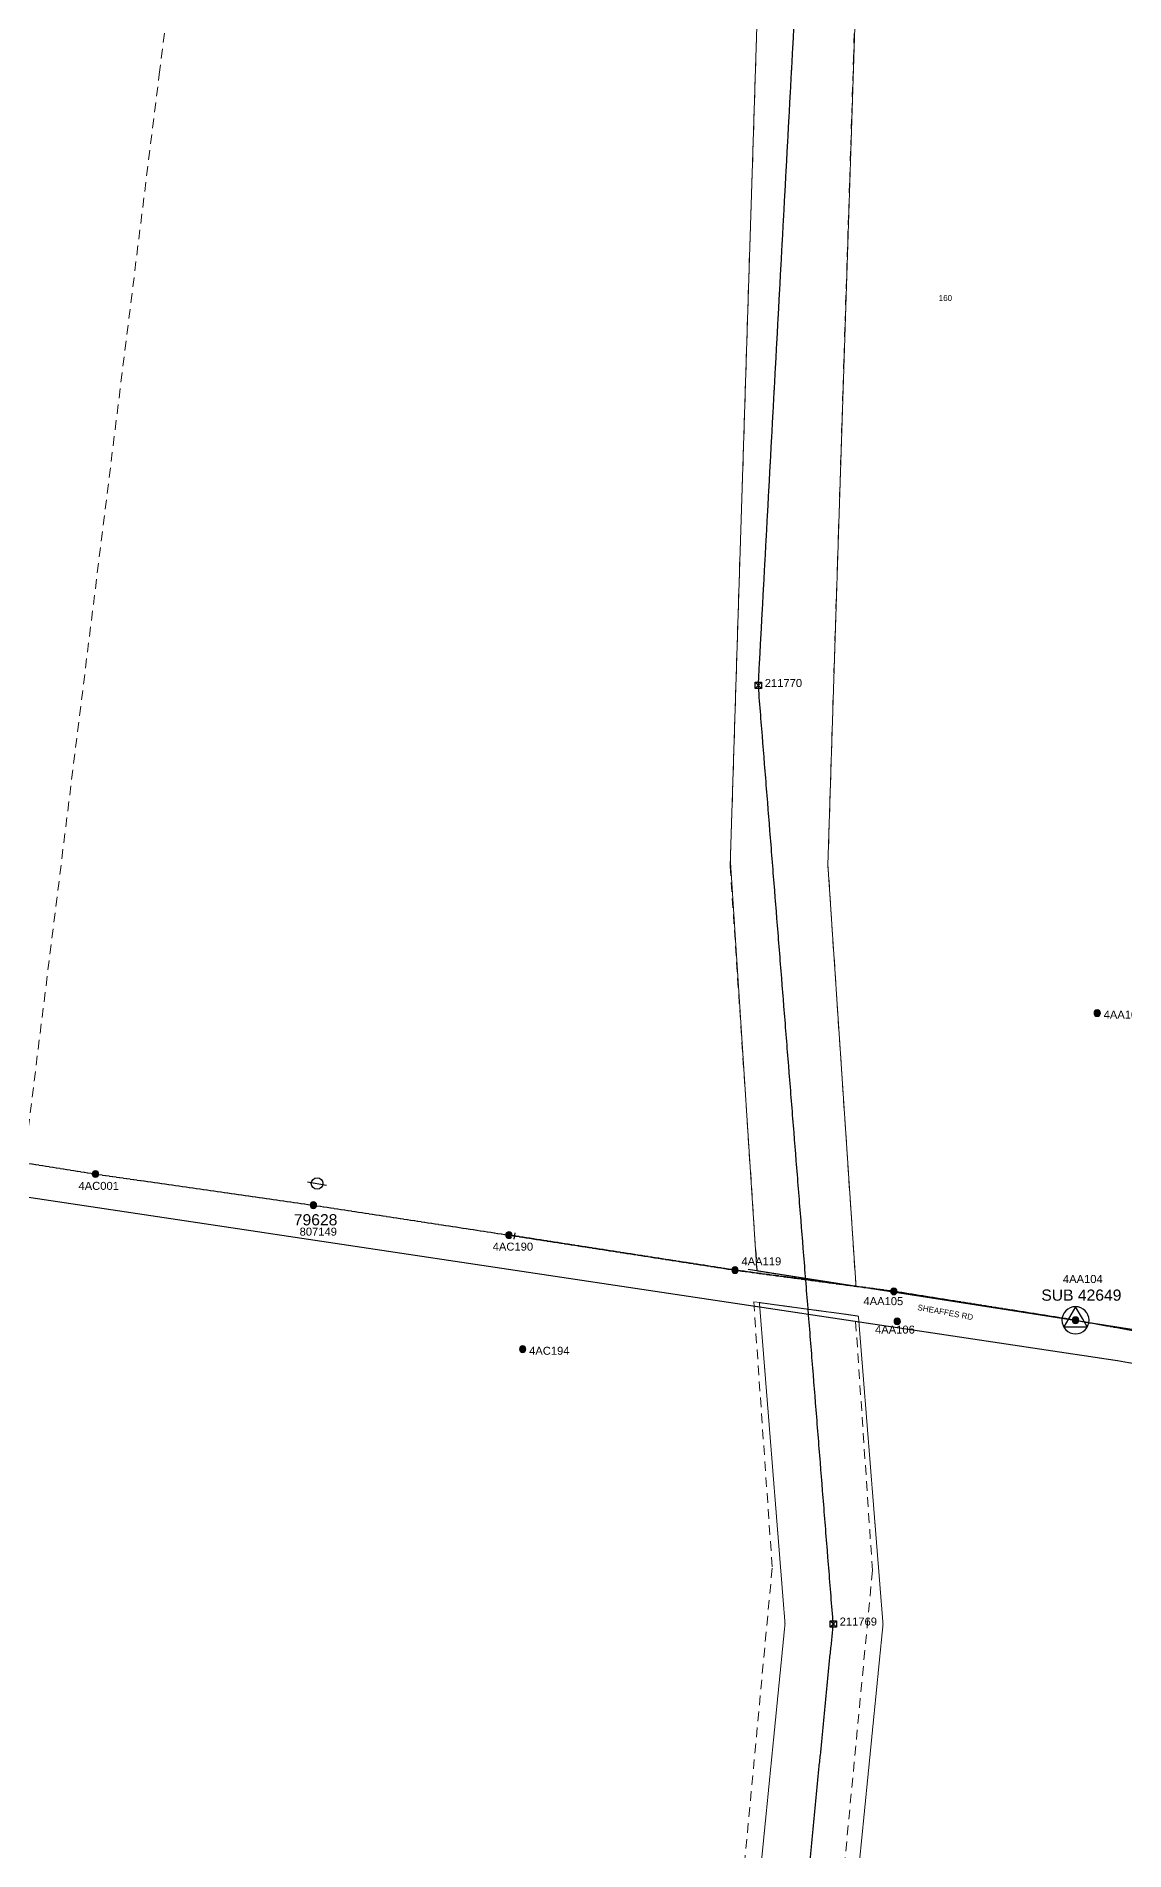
# Model space of a CAD drawing. Header units: metres. Extents: x 294464 to 297376, y 6182000 to 6185311.
# Drawn here: x 295323 to 295663, y 6183235 to 6183802 of the extents above; entities that cross this region are included whole.
import ezdxf
from ezdxf.enums import TextEntityAlignment as Align

# ---------------------------------------------------------------- set-up
doc = ezdxf.new("R2010")
doc.units = ezdxf.units.M
for name, pattern in [('Cable Exist OH', [1, 1, 0]), ('Dash', [5, 3, -2]), ('HIDDEN', [0.375, 0.25, -0.125]), ('HIDDEN2', [0.1875, 0.125, -0.0625]), ('IE Trench LV', [6.5, 5, -1.5])]:
    doc.linetypes.add(name, pattern=pattern)
for name, color, linetype in [('_User Miscellaneous2', 7, 'Continuous'), ('Equip_HV_EXT', 7, 'Continuous'), ('Equip_SP_HV_EXT', 7, 'Continuous'), ('Mains_HV_EXT', 7, 'Continuous'), ('Mains_HV_MOD', 3, 'Continuous'), ('Mains_LV_EXT', 5, 'Continuous'), ('Mains_TR_EXT', 7, 'Continuous'), ('Sub_SP_TR_HV_LV_EXT', 7, 'Continuous'), ('SupportsOH_SP_TR_HV_LV_SL_EXT', 7, 'Continuous')]:
    doc.layers.add(name, color=color, linetype=linetype)
for name, color, linetype, lineweight in [('Cadastre Easements_SP_EXT', 9, 'Continuous', 5), ('Cadastre Land Parcels_SP_EXT', 9, 'Continuous', 5), ('Cadastre Other Property_SP_EXT', 9, 'HIDDEN', 5), ('Cadastre Roads_SP_EXT', 9, 'Continuous', 5)]:
    doc.layers.add(name, color=color, linetype=linetype, lineweight=lineweight)
doc.styles.add('HVSW_LABEL', font='arial.ttf')
doc.styles.add('POLE_LABEL', font='arial.ttf')
doc.styles.get("Standard").update_dxf_attribs({"font": 'arial.ttf'})

# ---------------------------------------------------------------- blocks, each defined once
blk = doc.blocks.new('SUB_POLE_EXT')
blk.add_wipeout([(0, 4.22), (0.42, 4.2), (0.83, 4.14), (1.21, 4.05), (1.62, 3.9), (1.99, 3.72), (2.35, 3.51), (2.68, 3.26), (2.99, 2.99), (3.28, 2.66), (3.52, 2.34), (3.76, 1.92), (3.9, 1.62), (4.04, 1.23), (4.18, 0.63), (4.22, 0), (4.18, -0.61), (4.06, -1.15), (3.9, -1.62), (3.58, -2.24), (3.22, -2.73), (2.97, -3.01), (2.68, -3.26), (2.36, -3.5), (2, -3.72), (1.64, -3.89), (1.25, -4.03), (0.82, -4.14), (0.42, -4.2), (0, -4.22), (-0.41, -4.2), (-0.8, -4.15), (-1.21, -4.05), (-1.62, -3.9), (-1.99, -3.73), (-2.35, -3.51), (-2.68, -3.26), (-2.96, -3.02), (-3.23, -2.72), (-3.51, -2.35), (-3.71, -2.01), (-3.91, -1.6), (-4.05, -1.21), (-4.16, -0.76), (-4.22, -0.14), (-4.21, 0.39), (-4.14, 0.83), (-4.03, 1.27), (-3.9, 1.63), (-3.71, 2.02), (-3.5, 2.37), (-3.28, 2.67), (-2.99, 2.99), (-2.68, 3.27), (-2.33, 3.52), (-1.98, 3.73), (-1.63, 3.9), (-1.2, 4.05), (-0.78, 4.15), (-0.4, 4.21)])
blk.add_line((2.16, 0.48), (2.16, 0.48, 0))
blk.add_lwpolyline([(-4.22, 0, 1), (4.22, 0, 1)], format="xyb", close=True)
blk.add_lwpolyline([(2.14, 0.52), (0, 4.22), (-3.66, -2.11), (3.66, -2.11)], close=True)
for tag, height, flags, p in [('STREET_CODE', 0.2, 9, (1.5, 0)), ('ASSET_NUM', 3.5, 8, (2, 2)), ('CONSTRUCTED_VOLTAGE', 0.2, 9, (1.5, -0.2)), ('OPERATING_VOLTAGE', 0.2, 9, (1.5, -0.6)), ('OPERATED_BY', 0.2, 9, (1.5, -0.8)), ('ORIENTATION', 0.2, 9, (1.5, -1.2)), ('OWNED_BY', 0.2, 9, (1.5, -1.4)), ('SECONDARY_VOLTAGE', 0.2, 9, (1.5, -1.6)), ('STATE', 0.2, 9, (1.5, -1.8)), ('SUBSTATION_TYPE', 0.2, 9, (1.5, -2)), ('STREETNAME', 0.2, 9, (1.5, -2.8)), ('SUBURB', 0.2, 9, (1.5, -3)), ('Z', 0.2, 1, (1.5, -3.4)), ('NO_PHASES', 0.2, 9, (1.5, -0.4)), ('MAINTAINED_BY', 0.2, 9, (1.5, -1)), ('USAGE', 0.2, 9, (1.5, -2.2)), ('LEGEND', 0.2, 9, (1.5, -2.4)), ('LOCATION', 0.2, 9, (1.5, -2.6)), ('NOTES', 0.2, 9, (1.5, -3.2))]:
    blk.add_attdef(tag, text='', height=height, dxfattribs=dict(flags=flags)).set_placement(p, align=Align.MIDDLE_LEFT)
blk = doc.blocks.new('POLE_EXT')
blk.add_hatch(color=256).paths.add_polyline_path([(-1, 0, 1), (1, 0, 1)])
blk.add_lwpolyline([(-1, 0, 1), (1, 0, 1)], format="xyb", close=True)
for tag, height, flags, p in [('pNumber', 2.5, 8, (-17.84, 2.07)), ('OWNED_BY', 0.2, 9, (1.35, -0.4)), ('SPECIAL_USE', 0.2, 9, (1.35, -0.8)), ('STATE', 0.2, 9, (1.35, -1)), ('cLV', 0.2, 9, (1.35, -1.4)), ('hDepth', 0.2, 9, (1.35, -1.6)), ('hDia', 0.2, 9, (1.35, -1.8)), ('cHV', 0.2, 9, (1.35, -2)), ('cLinedev', 0.2, 9, (1.35, -3.4)), ('pExisting', 0.2, 9, (1.35, -3.8)), ('pFooting', 0.2, 9, (1.35, -4.4)), ('pNew', 0.2, 9, (1.35, -4.6)), ('pRelocate', 0.2, 9, (1.35, -5)), ('pRemove', 0.2, 9, (1.35, -5.2)), ('pReplace', 0.2, 9, (1.35, -5.4)), ('pStay', 0.2, 9, (1.35, -5.6)), ('PARENT', 0.2, 9, (1.35, -0.6)), ('USAGE', 0.2, 9, (1.35, -1.2)), ('LBRACKET', 0.2, 9, (1.35, -2.2)), ('LExisting', 0.2, 9, (1.35, -2.4)), ('LANTNUMBER', 0.2, 9, (1.35, -2.6)), ('LOther', 0.2, 9, (1.35, -2.8)), ('LRemove', 0.2, 9, (1.35, -3)), ('LEGEND', 0.2, 9, (1.35, -3.2)), ('LOCATION', 0.2, 9, (1.35, -3.6)), ('PFNUMBER', 0.2, 9, (1.35, -4)), ('NEWPFNUMBER', 0.2, 9, (1.35, -4.2)), ('pType', 0.2, 9, (1.35, -5.8)), ('cspan', 0.2, 9, (1.35, -6)), ('STREETNAME', 0.2, 9, (1.35, -6.2)), ('SUBURB', 0.2, 9, (1.35, -6.4)), ('OPERATED_BY', 0.2, 9, (1.36, -7.01)), ('NOTES', 0.2, 9, (1.35, -6.6)), ('MAINTAINED_BY', 0.2, 9, (1.36, -6.81))]:
    blk.add_attdef(tag, text='', height=height, dxfattribs=dict(flags=flags)).set_placement(p, align=Align.MIDDLE_LEFT)
at = {"style": 'POLE_LABEL'}
for tag, height, flags, p in [('STRUCTURE_PLANT_NUMBER', 0.2, 9, (1.35, 0.03)), ('ASSET_NUM', 2.5, 8, (2, 2)), ('STREET_CODE', 0.2, 9, (1.35, -0.2))]:
    blk.add_attdef(tag, text='', height=height, dxfattribs=dict(at, flags=flags)).set_placement(p, align=Align.MIDDLE_LEFT)
at = {"flags": 1}
blk.add_attdef('Z', (1.35, -7.33), '', height=0.2, dxfattribs=at)
blk = doc.blocks.new('HV_ABS_CLOSED_EXT')
blk.add_line((-3, 6.87), (3, 6.87))
blk.add_circle((0, 6.87), 1.8)
at = {"flags": 1}
blk.add_attdef('Z', (0, 0), '', height=0.2, dxfattribs=at)
at = {"style": 'HVSW_LABEL'}
for tag, height, flags, p in [('ASSET_NUM', 3.5, 8, (2, 2)), ('STREET_CODE', 0.2, 9, (0, -0.2))]:
    blk.add_attdef(tag, text='', height=height, dxfattribs=dict(at, flags=flags)).set_placement(p, align=Align.MIDDLE_LEFT)
at = {"flags": 9}
for tag, p in [('ACTUAL_STATUS', (0, -0.4)), ('CONSTRUCTED_VOLTAGE', (0, -0.6)), ('OPERATING_VOLTAGE', (0, -1)), ('ORIENTATION', (0, -1.2)), ('OWNED_BY', (0, -1.4)), ('STATE', (0, -1.6)), ('SWITCH_TYPE', (0, -1.8)), ('STREETNAME', (0, -2.6)), ('SUBURB', (0, -2.8)), ('NO_PHASES', (0, -0.8)), ('USAGE', (0, -2)), ('LEGEND', (0, -2.2)), ('LOCATION', (0, -2.4)), ('NOTES', (0, -3))]:
    blk.add_attdef(tag, text='', height=0.2, dxfattribs=at).set_placement(p, align=Align.MIDDLE_LEFT)
blk = doc.blocks.new('End Shackle_EXT')
blk.add_wipeout([(0, 0.25), (1.81, 0.25), (1.82, -0.25), (0, -0.25)])
blk.add_line((1.81, -1), (1.81, 1))
at = {"flags": 1}
blk.add_attdef('Z', (0, 0), '', height=0.2, dxfattribs=at)
at = {"flags": 9}
for tag, p in [('CONNECTOR_TYPE', (0, 0)), ('CONSTRUCTED_VOLTAGE', (0, -0.2)), ('OPERATING_VOLTAGE', (0, -0.6)), ('ORIENTATION', (0, -0.8)), ('OWNED_BY', (0, -1)), ('STATE', (0, -1.2)), ('NO_PHASES', (0, -0.4)), ('USAGE', (0, -1.4)), ('NOTES', (0, -1.6))]:
    blk.add_attdef(tag, text='', height=0.2, dxfattribs=at).set_placement(p, align=Align.MIDDLE_LEFT)
blk = doc.blocks.new('CONNECTOR_NODE_EXT')
h = blk.add_hatch(color=256)
edge = h.paths.add_edge_path()
edge.add_arc((0, 0), 0.5, 0, 360)
blk.add_circle((0, 0), 0.5)
at = {"flags": 1}
blk.add_attdef('Z', (0, 0), '', height=0.2, dxfattribs=at)
at = {"flags": 9}
for tag, p in [('CONNECTOR_TYPE', (0, 0)), ('CONSTRUCTED_VOLTAGE', (0, -0.2)), ('OPERATING_VOLTAGE', (0, -0.6)), ('ORIENTATION', (0, -0.8)), ('SUBTYPE', (0, -1)), ('NO_PHASES', (0, -0.4)), ('USAGE', (0, -1.2)), ('NOTES', (0, -1.4))]:
    blk.add_attdef(tag, text='', height=0.2, dxfattribs=at).set_placement(p, align=Align.MIDDLE_LEFT)
blk = doc.blocks.new('TOWER_EXT')
for points in [[(1, -1), (-1, -1), (-1, 1), (1, 1), (1, -1), (-1, 1)], [(1, 1), (-1, -1)]]:
    blk.add_lwpolyline(points)
for tag, height, flags, p in [('STREET_CODE', 0.2, 9, (1.5, 0)), ('ASSET_NUM', 2.5, 8, (2, 2)), ('OWNED_BY', 0.2, 9, (1.5, -0.2)), ('SPECIAL_USE', 0.2, 9, (1.5, -0.4)), ('STATE', 0.2, 9, (1.5, -0.6)), ('STREETNAME', 0.2, 9, (1.5, -1.4)), ('SUBURB', 0.2, 9, (1.5, -1.6)), ('Z', 0.2, 1, (1.5, -2)), ('USAGE', 0.2, 9, (1.5, -0.8)), ('LEGEND', 0.2, 9, (1.5, -1)), ('LOCATION', 0.2, 9, (1.5, -1.2)), ('NOTES', 0.2, 9, (1.5, -1.8))]:
    blk.add_attdef(tag, text='', height=height, dxfattribs=dict(flags=flags)).set_placement(p, align=Align.MIDDLE_LEFT)
blk = doc.blocks.new('A$C3DA9484B')
at = {"layer": '_User Miscellaneous2'}
blk.add_line((418.7, -62.78), (0, 0), dxfattribs=at)
at = {"layer": '_User Miscellaneous2', "linetype": 'Continuous'}
blk.add_line((464.12, -59.32), (317.29, -36.37), dxfattribs=at)
at = {"layer": '_User Miscellaneous2'}
blk.add_arc((197.21, -1540.06), 1493.8, 77.15136, 81.47299, dxfattribs=at)

msp = doc.modelspace()

# ---------------------------------------------------------------- linework, layer by layer
at = {"layer": 'Cadastre Easements_SP_EXT', "linetype": 'Dash'}
for points in [[(295361.35199, 6183789.96105), (295381.31303, 6183950.72207), (295422.36603, 6184011.50196), (295565.01496, 6184222.69294), (295541.38004, 6184296.61305), (295516.38892, 6184259.61307), (295357.236, 6184023.9841), (295322.61602, 6183972.73504), (295299.75107, 6183788.6081), (295258.91404, 6183459.75195), (295319.22606, 6183450.68789), (295361.35199, 6183789.96105)], [(295530.20692, 6182757.17102), (295584.04697, 6183322.62109), (295578.67303, 6183402.27091), (295546.97103, 6183406.62408), (295552.74099, 6183323.38997), (295499.965, 6182761.06801), (295466.72394, 6182427.22592), (295497.90311, 6182422.77191), (295530.20692, 6182757.17102)]]:
    msp.add_lwpolyline(points, close=True, dxfattribs=at)
at = {"layer": 'Cadastre Other Property_SP_EXT', "linetype": 'HIDDEN2'}
msp.add_lwpolyline([(295548.74377, 6183406.33576), (295556.74604, 6183306.03429), (295502.65584, 6182761.13953), (295532.89128, 6182757.20318), (295587.34003, 6183305.88273), (295579.66369, 6183402.09912), (295573.94432, 6183402.93689), (295568.55237, 6183403.62675), (295548.74377, 6183406.33576)], close=True, dxfattribs=at)
at = {"layer": 'Mains_HV_EXT', "linetype": 'Cable Exist OH'}
msp.add_lwpolyline([(295198.5188, 6183468.28505), (295255.45038, 6183460.26491), (295341.43903, 6183446.49558), (295409.48666, 6183436.77435)], dxfattribs=at)

# ---------------------------------------------------------------- block references
at = {"layer": 'Equip_SP_HV_EXT'}
ref = msp.add_blockref('HV_ABS_CLOSED_EXT', (295409.48666, 6183436.7743), dxfattribs=dict(at, rotation=350.3123021114513))
ref.add_attrib('ASSET_NUM', '79628', dxfattribs={"layer": '0', "height": 3.5, "style": 'HVSW_LABEL'}).set_placement((295403.38408, 6183432.2073), align=Align.MIDDLE_LEFT)
at = {"layer": 'Sub_SP_TR_HV_LV_EXT'}
ref = msp.add_blockref('SUB_POLE_EXT', (295647.43757, 6183400.83102), dxfattribs=at)
ref.add_attrib('ASSET_NUM', 'SUB 42649', dxfattribs={"layer": '0', "height": 3.5}).set_placement((295649.27131, 6183405.87528), align=Align.BOTTOM_CENTER)
at = {"layer": 'SupportsOH_SP_TR_HV_LV_SL_EXT'}
ref = msp.add_blockref('TOWER_EXT', (295548.414, 6183599.115), dxfattribs=at)
ref.add_attrib('ASSET_NUM', '211770', dxfattribs={"layer": '0', "height": 2.5}).set_placement((295550.414, 6183599.865), align=Align.MIDDLE_LEFT)
ref = msp.add_blockref('POLE_EXT', (295654.22101, 6183496.76403), dxfattribs=at)
ref.add_attrib('ASSET_NUM', '4AA107', dxfattribs={"layer": '0', "height": 2.5, "style": 'POLE_LABEL'}).set_placement((295656.22101, 6183497.51403), align=Align.TOP_LEFT)
ref = msp.add_blockref('POLE_EXT', (295341.43908, 6183446.4956), dxfattribs=at)
ref.add_attrib('ASSET_NUM', '4AC001', dxfattribs={"layer": '0', "height": 2.5, "style": 'POLE_LABEL'}).set_placement((295336.14577, 6183442.79793), align=Align.MIDDLE_LEFT)
ref = msp.add_blockref('POLE_EXT', (295409.48666, 6183436.77435), dxfattribs=at)
ref.add_attrib('ASSET_NUM', '807149', dxfattribs={"layer": '0', "height": 2.5, "style": 'POLE_LABEL'}).set_placement((295405.18335, 6183426.50146), align=Align.BOTTOM_LEFT)
ref = msp.add_blockref('POLE_EXT', (295470.53519, 6183427.4279), dxfattribs=at)
ref.add_attrib('ASSET_NUM', '4AC190', dxfattribs={"layer": '0', "height": 2.5, "style": 'POLE_LABEL'}).set_placement((295465.46721, 6183423.81702), align=Align.MIDDLE_LEFT)
ref = msp.add_blockref('POLE_EXT', (295541.13523, 6183416.47772, 35.39665), dxfattribs=at)
ref.add_attrib('ASSET_NUM', '4AA119', dxfattribs={"layer": '0', "height": 2.5, "style": 'POLE_LABEL'}).set_placement((295543.13523, 6183417.22772, 35.39665), align=Align.BOTTOM_LEFT)
ref = msp.add_blockref('POLE_EXT', (295590.72052, 6183409.83768, 35.89908), dxfattribs=at)
ref.add_attrib('ASSET_NUM', '4AA105', dxfattribs={"layer": '0', "height": 2.5, "style": 'POLE_LABEL'}).set_placement((295581.22313, 6183404.78899, 35.89908), align=Align.BOTTOM_LEFT)
ref = msp.add_blockref('POLE_EXT', (295591.77986, 6183400.47146, 35.09798), dxfattribs=at)
ref.add_attrib('ASSET_NUM', '4AA106', dxfattribs={"layer": '0', "height": 2.5, "style": 'POLE_LABEL'}).set_placement((295597.26473, 6183395.89827, 35.09798), align=Align.BOTTOM_RIGHT)
ref = msp.add_blockref('POLE_EXT', (295474.83972, 6183391.78998), dxfattribs=at)
ref.add_attrib('ASSET_NUM', '4AC194', dxfattribs={"layer": '0', "height": 2.5, "style": 'POLE_LABEL'}).set_placement((295476.83972, 6183392.53998), align=Align.TOP_LEFT)
ref = msp.add_blockref('TOWER_EXT', (295571.802, 6183305.95898), dxfattribs=at)
ref.add_attrib('ASSET_NUM', '211769', dxfattribs={"layer": '0', "height": 2.5}).set_placement((295573.802, 6183306.70898), align=Align.MIDDLE_LEFT)

# ---------------------------------------------------------------- texts
at = {"layer": 'Cadastre Land Parcels_SP_EXT'}
msp.add_text('160', height=1.8, dxfattribs=at).set_placement((295604.72116, 6183719.21348))
at = {"layer": 'Cadastre Roads_SP_EXT'}
msp.add_text('SHEAFFES RD', height=1.8, rotation=349.586793, dxfattribs=at).set_placement((295597.98501, 6183404.03214))

# ---------------------------------------------------------------- next in the draw order: linework, layer by layer
at = {"layer": 'Cadastre Easements_SP_EXT', "linetype": 'Dash'}
msp.add_lwpolyline([(295570.11493, 6183543.10897), (295578.10995, 6183794.72409), (295583.81499, 6183974.286), (295592.23611, 6183978.9469), (295641.826, 6184006.389), (295631.293, 6184035.39591), (295553.90005, 6183992.56797), (295553.70291, 6183986.33209), (295547.59492, 6183794.05107), (295539.60705, 6183542.58008), (295548.03509, 6183416.2471), (295578.89896, 6183411.42607), (295570.11493, 6183543.10897)], close=True, dxfattribs=at)
at = {"layer": 'Cadastre Other Property_SP_EXT', "linetype": 'HIDDEN2'}
msp.add_lwpolyline([(295578.92195, 6183411.39663), (295570.11503, 6183543.10903), (295583.99428, 6183974.14401), (295641.8946, 6184006.23185), (295631.29296, 6184035.39598), (295553.90001, 6183992.56798), (295539.66977, 6183544.55707), (295547.95331, 6183416.24396), (295578.92195, 6183411.39663)], close=True, dxfattribs=at)
at = {"layer": 'Mains_HV_MOD', "color": 0, "linetype": 'Cable Exist OH'}
msp.add_lwpolyline([(295647.43762, 6183400.83102), (295647.43762, 6183400.83097), (295707.30678, 6183390.18818), (295764.56799, 6183381.0174)], dxfattribs=at)
at = {"layer": 'Mains_LV_EXT', "linetype": 'Cable Exist OH'}
for points in [[(295647.43762, 6183400.83102), (295590.72057, 6183409.83774), (295541.13524, 6183416.47775)], [(295647.43762, 6183400.83102), (295647.43762, 6183400.83097), (295707.30678, 6183390.18818)]]:
    msp.add_lwpolyline(points, dxfattribs=at)

# ---------------------------------------------------------------- next in the draw order: block references
at = {"layer": 'Mains_LV_EXT', "rotation": 350.2871921732378}
msp.add_blockref('End Shackle_EXT', (295470.53519, 6183427.42794), dxfattribs=at)
at = {"layer": 'SupportsOH_SP_TR_HV_LV_SL_EXT'}
ref = msp.add_blockref('POLE_EXT', (295647.43762, 6183400.83097), dxfattribs=at)
ref.add_attrib('ASSET_NUM', '4AA104', dxfattribs={"layer": '0', "height": 2.5, "style": 'POLE_LABEL'}).set_placement((295649.71706, 6183411.70877), align=Align.BOTTOM_CENTER)

# ---------------------------------------------------------------- next in the draw order: linework, layer by layer
at = {"layer": 'Mains_HV_EXT', "linetype": 'Cable Exist OH'}
for points in [[(295409.48666, 6183436.77435), (295470.53524, 6183427.4279)], [(295470.53524, 6183427.4279), (295541.13524, 6183416.47775), (295590.72035, 6183409.83778), (295647.43474, 6183400.83148)]]:
    msp.add_lwpolyline(points, dxfattribs=at)
at = {"layer": 'Mains_LV_EXT', "linetype": 'Cable Exist OH'}
msp.add_lwpolyline([(295541.13524, 6183416.47775), (295470.53524, 6183427.4279)], dxfattribs=at)
at = {"layer": 'Mains_TR_EXT', "linetype": 'Cable Exist OH'}
for points in [[(295442.54597, 6181999.52402), (295464.13499, 6182216.25999), (295492.97502, 6182506.88104), (295530.93498, 6182889.417), (295571.80199, 6183305.95902), (295548.41402, 6183599.11499), (295569.32003, 6183985.34803), (295678.305, 6184049.61001), (295897.06497, 6184180.73396), (296004.01801, 6184243.33497)], [(295442.54597, 6181999.52402), (295464.13499, 6182216.25999), (295492.97502, 6182506.88104), (295530.93498, 6182889.417), (295571.80199, 6183305.95902), (295548.41402, 6183599.11499), (295569.32003, 6183985.34803), (295678.305, 6184049.61001), (295897.06497, 6184180.73396), (295971.28897, 6184223.86796)]]:
    msp.add_lwpolyline(points, dxfattribs=at)

# ---------------------------------------------------------------- next in the draw order: block references
at = {"layer": '_User Miscellaneous2', "linetype": 'IE Trench LV'}
msp.add_blockref('A$C3DA9484B', (295227.9056, 6183453.03057), dxfattribs=at)
at = {"layer": 'Equip_HV_EXT'}
msp.add_blockref('CONNECTOR_NODE_EXT', (295470.53522, 6183427.42793), dxfattribs=at)

doc.saveas('drawing.dxf')
